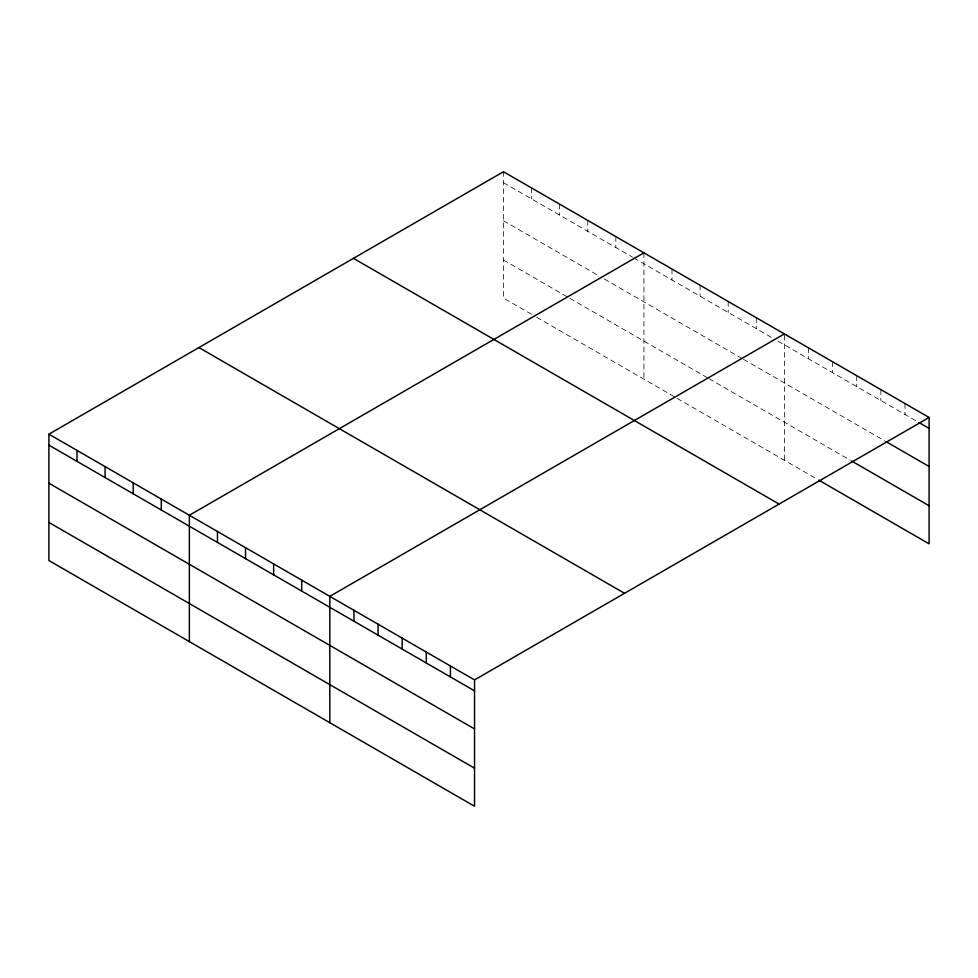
<?xml version="1.0" encoding="UTF-8"?>
<svg xmlns="http://www.w3.org/2000/svg" width="978" height="978" viewBox="0 0 978 978"><rect width="100%" height="100%" fill="white"/><g stroke="black" fill="none" stroke-linecap="round" stroke-linejoin="round"><path stroke-width="0.73" stroke-dasharray="4.89 3.67" d="M503.462 182.666L632.436 257.128M633.707 257.862L772.889 338.229M777.999 341.175L917.67 421.811M503.462 220.759L599.233 276.053M604.343 278.999L742.241 358.62M743.524 359.354L884.674 440.846M503.462 260.001L568.585 297.605M569.856 298.339L707.766 377.96M709.05 378.694L850.395 460.296M531.555 314.305L503.462 298.094L503.462 171.737M536.665 317.263L675.847 397.618M677.118 398.352L817.388 479.33M904.98 403.547L904.98 414.489M880.86 389.623L880.86 400.564M856.74 375.699L856.74 386.64M832.62 361.774L832.62 372.716M808.5 347.85L808.5 358.779M784.38 335.283L784.38 460.283M756.287 317.703L756.287 328.645M728.194 301.481L728.194 312.422M700.101 285.258L700.101 296.2M672.02 269.048L672.02 279.989M643.927 252.825L643.927 379.183M615.834 236.603L615.834 247.544M587.741 220.392L587.741 231.334M559.648 204.17L559.648 215.111M531.555 187.947L531.555 198.889"/><path stroke-width="1.47" d="M48.9 434.171L474.538 679.906L474.538 806.263L48.9 560.528L48.9 434.171L503.462 171.737L929.1 417.472L929.1 543.829L818.659 480.064M643.927 252.825L189.365 515.259L189.365 641.629M784.38 333.914L329.818 596.36L329.818 722.718M474.538 679.906L929.1 417.472M918.941 422.545L929.1 428.413M885.934 441.579L929.1 466.494M851.667 461.029L929.1 505.736M353.461 258.339L779.099 504.073M198.901 347.569L624.539 593.304M48.9 445.112L474.538 690.847M48.9 483.193L474.538 728.94M48.9 522.435L474.538 768.182M450.418 665.981L450.418 676.923M426.298 652.057L426.298 662.998M402.178 638.133L402.178 649.074M378.058 624.208L378.058 635.15M353.938 610.284L353.938 621.226M301.725 580.137L301.725 591.079M273.632 563.915L273.632 574.856M245.539 547.704L245.539 558.646M217.458 531.482L217.458 542.423M161.272 499.049L161.272 509.99M133.179 482.826L133.179 493.768M105.086 466.604L105.086 477.545M76.993 450.393L76.993 461.335"/></g></svg>
